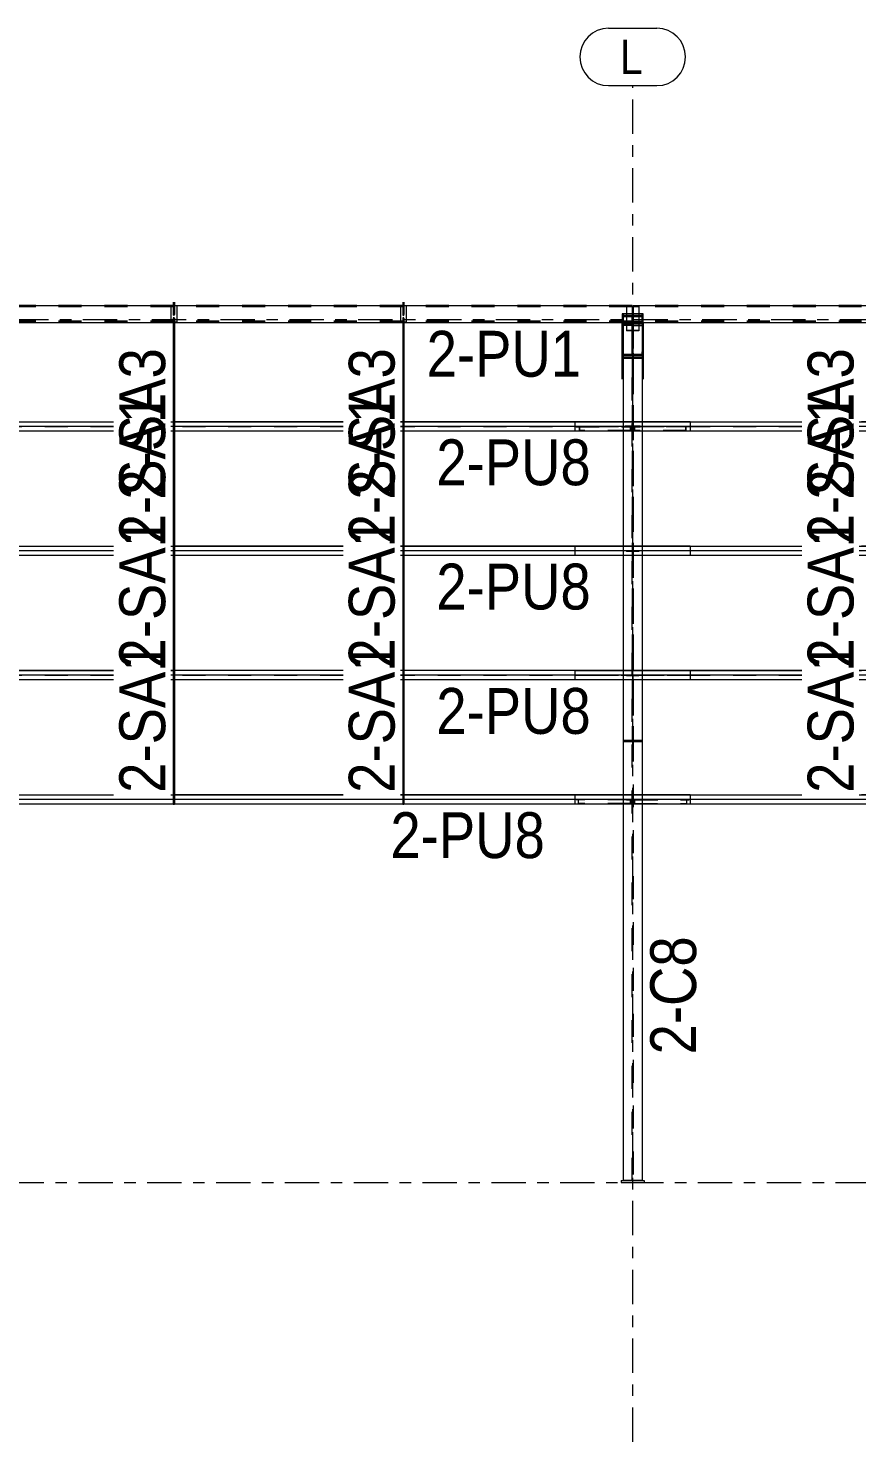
# Model space of a CAD drawing. Header units: millimetres. Extents: x -56 to 1115, y -311 to 509.
# Drawn here: x 384.6 to 456.8, y -5.9 to 117.3 of the extents above; entities that cross this region are included whole.
import ezdxf

# ---------------------------------------------------------------- set-up
doc = ezdxf.new("R2010")
doc.units = ezdxf.units.MM
for name, pattern in [('XKITLINE00', [0]), ('XKITLINE02', [4, 2, -2]), ('XKITLINE03', [6, 3, -1, 1, -1])]:
    doc.linetypes.add(name, pattern=pattern)
for name, color, linetype, lineweight in [('Part', 2, 'Continuous', 0), ('PartMark', 7, 'Continuous', 0), ('S-grid', 1, 'Continuous', 0)]:
    doc.layers.add(name, color=color, linetype=linetype, lineweight=lineweight)
doc.styles.add('ARIAL', font='ARIAL.TTF')

# ---------------------------------------------------------------- blocks, each defined once
blk = doc.blocks.new('*A212')
at = {"layer": 'S-grid', "color": 1, "linetype": 'XKITLINE03', "lineweight": 0}
blk.add_line((335.36, 91.88), (559.25, 91.88), dxfattribs=at)
blk = doc.blocks.new('*A213')
at = {"layer": 'S-grid', "color": 1, "linetype": 'XKITLINE03', "lineweight": 0}
blk.add_line((-1.03, 16.67), (1107.62, 16.67), dxfattribs=at)
blk = doc.blocks.new('*A299')
at = {"layer": 'Part', "color": 2, "linetype": 'XKITLINE00', "lineweight": 0}
for p, q in [((397.24, 93.39), (397.24, 93.12)), ((397.34, 93.4), (397.34, 93.12)), ((397.29, 92.35), (397.25, 92.33)), ((397.25, 92.33), (397.25, 92.33)), ((397.32, 92.34), (397.29, 92.35)), ((397.33, 92.33), (397.32, 92.34))]:
    blk.add_line(p, q, dxfattribs=at)
at = {"layer": 'Part', "color": 7, "linetype": 'XKITLINE02', "lineweight": 0}
for p, q in [((397.24, 93.12), (397.24, 92.29)), ((397.34, 93.12), (397.34, 92.31)), ((397.25, 92.33), (397.24, 92.29)), ((397.24, 92.29), (397.26, 92.26)), ((397.26, 92.26), (397.3, 92.25)), ((397.3, 92.25), (397.33, 92.27)), ((397.34, 92.31), (397.33, 92.33)), ((397.33, 92.27), (397.34, 92.31))]:
    blk.add_line(p, q, dxfattribs=at)
blk = doc.blocks.new('*A300')
at = {"layer": 'Part', "color": 2, "linetype": 'XKITLINE00', "lineweight": 0}
for p, q in [((417.24, 93.39), (417.24, 93.12)), ((417.34, 93.4), (417.34, 93.12)), ((417.29, 92.35), (417.25, 92.33)), ((417.25, 92.33), (417.25, 92.33)), ((417.32, 92.34), (417.29, 92.35)), ((417.33, 92.33), (417.32, 92.34))]:
    blk.add_line(p, q, dxfattribs=at)
at = {"layer": 'Part', "color": 7, "linetype": 'XKITLINE02', "lineweight": 0}
for p, q in [((417.24, 93.12), (417.24, 92.29)), ((417.34, 93.12), (417.34, 92.31)), ((417.25, 92.33), (417.24, 92.29)), ((417.24, 92.29), (417.26, 92.26)), ((417.26, 92.26), (417.3, 92.25)), ((417.3, 92.25), (417.33, 92.27)), ((417.34, 92.31), (417.33, 92.33)), ((417.33, 92.27), (417.34, 92.31))]:
    blk.add_line(p, q, dxfattribs=at)
blk = doc.blocks.new('*A303')
at = {"layer": 'Part', "color": 7, "linetype": 'XKITLINE02', "lineweight": 0}
for p, q in [((436.46, 92.31), (436.46, 91.61)), ((438.13, 91.7), (436.46, 91.7)), ((436.46, 91.61), (437.26, 91.61)), ((437.26, 92.21), (437.26, 88.84)), ((437.33, 88.84), (437.33, 92.21)), ((437.33, 91.61), (438.13, 91.61)), ((438.13, 91.61), (438.13, 92.31)), ((436.46, 88.75), (436.46, 89.07)), ((437.26, 88.84), (436.46, 88.84)), ((436.46, 88.75), (438.13, 88.75)), ((438.13, 88.84), (437.33, 88.84)), ((438.13, 88.75), (438.13, 89.07))]:
    blk.add_line(p, q, dxfattribs=at)
blk = doc.blocks.new('*A304')
at = {"layer": 'Part', "color": 2, "linetype": 'XKITLINE00', "lineweight": 0}
for p, q in [((436.46, 91.47), (436.46, 82.96)), ((436.75, 91.47), (436.46, 91.47)), ((438.12, 91.47), (437.83, 91.47)), ((438.12, 91.47), (438.12, 82.96)), ((436.46, 82.14), (436.46, 72.12)), ((438.12, 82.14), (438.12, 72.12)), ((436.46, 71.31), (436.46, 61.29)), ((438.12, 71.31), (438.12, 61.29)), ((436.46, 60.47), (436.46, 50.46)), ((438.12, 60.47), (438.12, 50.46)), ((436.46, 49.64), (436.46, 16.83)), ((438.12, 49.64), (438.12, 16.83))]:
    blk.add_line(p, q, dxfattribs=at)
at = {"layer": 'Part', "color": 7, "linetype": 'XKITLINE02', "lineweight": 0}
for p, q in [((437.25, 91.37), (436.46, 91.37)), ((437.83, 91.47), (436.75, 91.47)), ((437.25, 16.83), (437.25, 91.37)), ((437.33, 91.37), (437.33, 16.83)), ((437.33, 91.37), (438.12, 91.37)), ((436.46, 88.6), (437.25, 88.6)), ((436.46, 88.51), (438.12, 88.51)), ((437.33, 88.6), (438.12, 88.6)), ((436.46, 82.96), (436.46, 82.14)), ((438.12, 82.96), (438.12, 82.14)), ((436.46, 72.12), (436.46, 71.31)), ((438.12, 72.12), (438.12, 71.31)), ((436.46, 61.29), (436.46, 60.47)), ((438.12, 61.29), (438.12, 60.47)), ((436.46, 50.46), (436.46, 49.64)), ((438.12, 50.46), (438.12, 49.64)), ((438.12, 16.83), (436.46, 16.83))]:
    blk.add_line(p, q, dxfattribs=at)
blk = doc.blocks.new('*A305')
at = {"layer": 'Part', "color": 7, "linetype": 'XKITLINE02', "lineweight": 0}
for p, q in [((437.25, 88.43), (437.33, 88.43)), ((437.25, 88.43), (437.25, 55.18)), ((437.25, 88.39), (437.33, 88.39)), ((437.33, 88.43), (437.33, 55.18)), ((436.46, 79.31), (436.46, 55.16)), ((438.12, 79.31), (438.12, 55.16)), ((438.12, 55.18), (436.46, 55.18)), ((436.46, 55.16), (438.12, 55.16))]:
    blk.add_line(p, q, dxfattribs=at)
blk = doc.blocks.new('*A306')
at = {"layer": 'Part', "color": 2, "linetype": 'XKITLINE00', "lineweight": 0}
for p, q in [((436.29, 16.83), (436.29, 16.67)), ((436.29, 16.83), (438.29, 16.83)), ((436.29, 16.67), (438.29, 16.67)), ((438.29, 16.83), (438.29, 16.67))]:
    blk.add_line(p, q, dxfattribs=at)
blk = doc.blocks.new('*A307')
at = {"layer": 'Part', "color": 7, "linetype": 'XKITLINE02', "lineweight": 0}
for p, q in [((437.32, 50.04), (437.32, 50.08)), ((437.95, 50.04), (437.32, 50.04)), ((437.32, 50.08), (437.95, 50.08)), ((437.45, 50.04), (437.45, 50.08)), ((437.95, 50.08), (437.95, 50.04))]:
    blk.add_line(p, q, dxfattribs=at)
blk = doc.blocks.new('*A308')
at = {"layer": 'Part', "color": 7, "linetype": 'XKITLINE02', "lineweight": 0}
for p, q in [((436.63, 50.04), (436.63, 50.08)), ((436.63, 50.08), (437.26, 50.08)), ((437.26, 50.04), (436.63, 50.04)), ((437.13, 50.04), (437.13, 50.08)), ((437.26, 50.08), (437.26, 50.04))]:
    blk.add_line(p, q, dxfattribs=at)
blk = doc.blocks.new('*A313')
at = {"layer": 'Part', "color": 7, "linetype": 'XKITLINE02', "lineweight": 0}
for p, q in [((437.26, 88.96), (437.26, 87.13)), ((437.32, 88.76), (437.26, 88.76)), ((437.32, 88.96), (437.32, 87.13)), ((437.26, 88.67), (437.32, 88.67))]:
    blk.add_line(p, q, dxfattribs=at)
blk = doc.blocks.new('*A314')
at = {"layer": 'Part', "color": 7, "linetype": 'XKITLINE02', "lineweight": 0}
for p, q in [((432.37, 82.54), (437.11, 82.54)), ((432.37, 82.54), (432.37, 82.52)), ((432.65, 82.54), (432.65, 82.21)), ((437.11, 82.54), (437.11, 82.21)), ((432.37, 82.52), (437.1, 82.52)), ((432.64, 82.21), (432.64, 82.52)), ((437.11, 82.21), (432.64, 82.21)), ((437.1, 82.21), (437.1, 82.52))]:
    blk.add_line(p, q, dxfattribs=at)
blk = doc.blocks.new('*A315')
at = {"layer": 'Part', "color": 7, "linetype": 'XKITLINE02', "lineweight": 0}
for p, q in [((436.38, 92.37), (436.38, 86.91)), ((438.21, 92.37), (436.38, 92.37)), ((438.21, 92.24), (436.38, 92.24)), ((438.21, 86.91), (438.21, 92.37))]:
    blk.add_line(p, q, dxfattribs=at)
blk = doc.blocks.new('*A316')
at = {"layer": 'Part', "color": 7, "linetype": 'XKITLINE02', "lineweight": 0}
for p, q in [((436.38, 92.24), (436.38, 91.6)), ((438.21, 92.24), (436.38, 92.24)), ((438.21, 92.11), (436.38, 92.11)), ((438.21, 91.6), (438.21, 92.24))]:
    blk.add_line(p, q, dxfattribs=at)
at = {"layer": 'Part', "color": 2, "linetype": 'XKITLINE00', "lineweight": 0}
for p, q in [((436.38, 86.7), (436.38, 91.6)), ((438.21, 91.6), (438.21, 86.7))]:
    blk.add_line(p, q, dxfattribs=at)
blk = doc.blocks.new('*A317')
at = {"layer": 'Part', "color": 7, "linetype": 'XKITLINE02', "lineweight": 0}
for p, q in [((437.26, 82.58), (436.63, 82.58)), ((436.63, 82.54), (436.63, 82.58)), ((437.26, 82.54), (436.63, 82.54)), ((437.26, 82.54), (437.26, 82.58))]:
    blk.add_line(p, q, dxfattribs=at)
blk = doc.blocks.new('*A318')
at = {"layer": 'Part', "color": 7, "linetype": 'XKITLINE02', "lineweight": 0}
for p, q in [((437.32, 82.58), (437.32, 82.54)), ((437.32, 82.54), (437.95, 82.54)), ((437.95, 82.58), (437.32, 82.58)), ((437.95, 82.54), (437.95, 82.58))]:
    blk.add_line(p, q, dxfattribs=at)
blk = doc.blocks.new('*A319')
at = {"layer": 'Part', "color": 7, "linetype": 'XKITLINE02', "lineweight": 0}
for p, q in [((442.21, 82.54), (437.47, 82.54)), ((437.47, 82.21), (437.47, 82.54)), ((441.93, 82.21), (441.93, 82.54)), ((442.21, 82.54), (442.21, 82.52)), ((441.95, 82.21), (437.47, 82.21)), ((437.49, 82.21), (437.49, 82.52)), ((442.21, 82.52), (437.49, 82.52)), ((441.95, 82.21), (441.95, 82.52))]:
    blk.add_line(p, q, dxfattribs=at)
blk = doc.blocks.new('*A575')
at = {"layer": 'Part', "color": 2, "linetype": 'XKITLINE00', "lineweight": 0}
for p, q in [((372.29, 82.14), (372.29, 82.96)), ((372.29, 82.96), (392.04, 82.96)), ((392.04, 82.94), (372.29, 82.94)), ((392.04, 82.56), (372.29, 82.56)), ((392.04, 82.96), (392.04, 82.96)), ((392.04, 82.94), (392.04, 82.94)), ((392.04, 82.56), (392.04, 82.56)), ((397.04, 82.96), (397.24, 82.96)), ((397.24, 82.94), (397.04, 82.94)), ((412.04, 82.56), (397.04, 82.56)), ((412.04, 82.96), (397.34, 82.96)), ((412.04, 82.94), (397.34, 82.94)), ((412.04, 82.96), (412.04, 82.96)), ((412.04, 82.94), (412.04, 82.94)), ((412.04, 82.56), (412.04, 82.56)), ((417.24, 82.96), (417.04, 82.96)), ((417.24, 82.94), (417.04, 82.94)), ((442.29, 82.56), (417.04, 82.56)), ((442.29, 82.96), (417.34, 82.96)), ((442.29, 82.94), (417.34, 82.94)), ((442.29, 82.96), (442.29, 82.14)), ((392.04, 82.14), (372.29, 82.14)), ((392.04, 82.14), (392.04, 82.14)), ((412.04, 82.14), (397.04, 82.14)), ((412.04, 82.14), (412.04, 82.14)), ((442.29, 82.14), (417.04, 82.14))]:
    blk.add_line(p, q, dxfattribs=at)
at = {"layer": 'Part', "color": 7, "linetype": 'XKITLINE02', "lineweight": 0}
for p, q in [((392.04, 82.54), (372.29, 82.54)), ((392.04, 82.54), (392.04, 82.54)), ((412.04, 82.54), (397.04, 82.54)), ((397.34, 82.96), (397.24, 82.96)), ((397.34, 82.94), (397.24, 82.94)), ((412.04, 82.54), (412.04, 82.54)), ((442.29, 82.54), (417.04, 82.54)), ((417.34, 82.96), (417.24, 82.96)), ((417.34, 82.94), (417.24, 82.94)), ((392.04, 82.15), (372.29, 82.15)), ((392.04, 82.15), (392.04, 82.15)), ((412.04, 82.15), (397.04, 82.15)), ((412.04, 82.15), (412.04, 82.15)), ((442.29, 82.15), (417.04, 82.15))]:
    blk.add_line(p, q, dxfattribs=at)
blk = doc.blocks.new('*A576')
at = {"layer": 'Part', "color": 2, "linetype": 'XKITLINE00', "lineweight": 0}
for p, q in [((372.29, 71.31), (372.29, 72.12)), ((372.29, 72.12), (392.04, 72.12)), ((392.04, 72.11), (372.29, 72.11)), ((392.04, 71.72), (372.29, 71.72)), ((397.04, 72.12), (397.04, 72.12)), ((397.04, 72.12), (397.24, 72.12)), ((397.24, 72.11), (397.04, 72.11)), ((397.04, 72.11), (397.04, 72.11)), ((412.04, 71.72), (397.04, 71.72)), ((412.04, 72.12), (397.34, 72.12)), ((412.04, 72.11), (397.34, 72.11)), ((417.24, 72.12), (417.04, 72.12)), ((417.04, 72.12), (417.04, 72.12)), ((417.24, 72.11), (417.04, 72.11)), ((417.04, 72.11), (417.04, 72.11)), ((442.29, 71.72), (417.04, 71.72)), ((442.29, 72.12), (417.34, 72.12)), ((442.29, 72.11), (417.34, 72.11)), ((442.29, 72.12), (442.29, 71.31)), ((392.04, 71.31), (372.29, 71.31)), ((412.04, 71.31), (397.04, 71.31)), ((442.29, 71.31), (417.04, 71.31))]:
    blk.add_line(p, q, dxfattribs=at)
at = {"layer": 'Part', "color": 7, "linetype": 'XKITLINE02', "lineweight": 0}
for p, q in [((392.04, 71.71), (372.29, 71.71)), ((412.04, 71.71), (397.04, 71.71)), ((397.34, 72.12), (397.24, 72.12)), ((397.34, 72.11), (397.24, 72.11)), ((442.29, 71.71), (417.04, 71.71)), ((417.34, 72.12), (417.24, 72.12)), ((417.34, 72.11), (417.24, 72.11)), ((392.04, 71.32), (372.29, 71.32)), ((412.04, 71.32), (397.04, 71.32)), ((442.29, 71.32), (417.04, 71.32))]:
    blk.add_line(p, q, dxfattribs=at)
blk = doc.blocks.new('*A577')
at = {"layer": 'Part', "color": 2, "linetype": 'XKITLINE00', "lineweight": 0}
for p, q in [((372.29, 49.64), (372.29, 50.46)), ((372.29, 50.46), (392.04, 50.46)), ((392.04, 50.44), (372.29, 50.44)), ((442.29, 50.06), (372.29, 50.06)), ((442.29, 49.64), (372.29, 49.64)), ((397.04, 50.46), (397.24, 50.46)), ((397.24, 50.44), (397.04, 50.44)), ((412.04, 50.46), (397.34, 50.46)), ((412.04, 50.44), (397.34, 50.44)), ((417.24, 50.46), (417.04, 50.46)), ((417.24, 50.44), (417.04, 50.44)), ((442.29, 50.46), (417.34, 50.46)), ((442.29, 50.44), (417.34, 50.44)), ((442.29, 50.46), (442.29, 49.64))]:
    blk.add_line(p, q, dxfattribs=at)
at = {"layer": 'Part', "color": 7, "linetype": 'XKITLINE02', "lineweight": 0}
for p, q in [((442.29, 50.04), (372.29, 50.04)), ((442.29, 49.65), (372.29, 49.65)), ((397.34, 50.46), (397.24, 50.46)), ((397.34, 50.44), (397.24, 50.44)), ((417.34, 50.46), (417.24, 50.46)), ((417.34, 50.44), (417.24, 50.44))]:
    blk.add_line(p, q, dxfattribs=at)
blk = doc.blocks.new('*A578')
at = {"layer": 'Part', "color": 2, "linetype": 'XKITLINE00', "lineweight": 0}
for p, q in [((372.29, 60.47), (372.29, 61.29)), ((372.29, 61.29), (392.04, 61.29)), ((392.04, 61.28), (372.29, 61.28)), ((392.04, 60.89), (372.29, 60.89)), ((392.04, 60.47), (372.29, 60.47)), ((392.04, 61.29), (392.04, 61.29)), ((392.04, 61.28), (392.04, 61.28)), ((397.04, 61.29), (397.24, 61.29)), ((397.24, 61.28), (397.04, 61.28)), ((412.04, 60.89), (397.04, 60.89)), ((412.04, 60.47), (397.04, 60.47)), ((412.04, 61.29), (397.34, 61.29)), ((412.04, 61.28), (397.34, 61.28)), ((412.04, 61.29), (412.04, 61.29)), ((412.04, 61.28), (412.04, 61.28)), ((417.24, 61.29), (417.04, 61.29)), ((417.24, 61.28), (417.04, 61.28)), ((442.29, 60.89), (417.04, 60.89)), ((442.29, 60.47), (417.04, 60.47)), ((442.29, 61.29), (417.34, 61.29)), ((442.29, 61.28), (417.34, 61.28)), ((442.29, 61.29), (442.29, 60.47))]:
    blk.add_line(p, q, dxfattribs=at)
at = {"layer": 'Part', "color": 7, "linetype": 'XKITLINE02', "lineweight": 0}
for p, q in [((392.04, 60.87), (372.29, 60.87)), ((392.04, 60.49), (372.29, 60.49)), ((412.04, 60.87), (397.04, 60.87)), ((412.04, 60.49), (397.04, 60.49)), ((397.34, 61.29), (397.24, 61.29)), ((397.34, 61.28), (397.24, 61.28)), ((442.29, 60.87), (417.04, 60.87)), ((442.29, 60.49), (417.04, 60.49)), ((417.34, 61.29), (417.24, 61.29)), ((417.34, 61.28), (417.24, 61.28))]:
    blk.add_line(p, q, dxfattribs=at)
blk = doc.blocks.new('*A579')
at = {"layer": 'Part', "color": 2, "linetype": 'XKITLINE00', "lineweight": 0}
for p, q in [((377.33, 93.12), (377.33, 93.02)), ((377.33, 93.12), (437.25, 93.12)), ((437.25, 93.12), (437.25, 93.02)), ((436.75, 91.6), (377.83, 91.6))]:
    blk.add_line(p, q, dxfattribs=at)
at = {"layer": 'Part', "color": 7, "linetype": 'XKITLINE02', "lineweight": 0}
for p, q in [((437.25, 93.1), (377.33, 93.1)), ((377.33, 93.02), (377.33, 91.6)), ((437.25, 92.99), (377.33, 92.99)), ((437.25, 93.02), (437.25, 91.6)), ((437.25, 91.73), (377.33, 91.73)), ((437.25, 91.62), (377.33, 91.62)), ((377.83, 91.6), (377.33, 91.6)), ((437.25, 91.6), (436.75, 91.6))]:
    blk.add_line(p, q, dxfattribs=at)
blk = doc.blocks.new('*A587')
at = {"layer": 'Part', "color": 2, "linetype": 'XKITLINE00', "lineweight": 0}
for p, q in [((437.33, 93.12), (437.33, 93.02)), ((437.33, 93.12), (497.25, 93.12)), ((497.25, 93.12), (497.25, 93.02)), ((496.75, 91.6), (437.83, 91.6))]:
    blk.add_line(p, q, dxfattribs=at)
at = {"layer": 'Part', "color": 7, "linetype": 'XKITLINE02', "lineweight": 0}
for p, q in [((497.25, 93.1), (437.33, 93.1)), ((437.33, 93.02), (437.33, 91.6)), ((497.25, 92.99), (437.33, 92.99)), ((497.25, 93.02), (497.25, 91.6)), ((497.25, 91.73), (437.33, 91.73)), ((497.25, 91.62), (437.33, 91.62)), ((437.83, 91.6), (437.33, 91.6)), ((497.25, 91.6), (496.75, 91.6))]:
    blk.add_line(p, q, dxfattribs=at)
blk = doc.blocks.new('*A592')
at = {"layer": 'Part', "color": 2, "linetype": 'XKITLINE00', "lineweight": 0}
for p, q in [((437.83, 90.93), (436.75, 90.93)), ((436.75, 90.93), (436.75, 90.89)), ((437.83, 90.89), (436.75, 90.89)), ((437.83, 90.93), (437.83, 90.89))]:
    blk.add_line(p, q, dxfattribs=at)
blk = doc.blocks.new('*A593')
at = {"layer": 'Part', "color": 2, "linetype": 'XKITLINE00', "lineweight": 0}
for p, q in [((436.75, 93.02), (437.83, 93.02)), ((436.75, 93.02), (436.75, 90.93)), ((437.83, 93.02), (437.83, 90.93)), ((437.83, 90.93), (436.75, 90.93))]:
    blk.add_line(p, q, dxfattribs=at)
at = {"layer": 'Part', "color": 7, "linetype": 'XKITLINE02', "lineweight": 0}
for p, q in [((437.83, 93.02), (436.75, 93.02)), ((436.75, 90.93), (437.83, 90.93))]:
    blk.add_line(p, q, dxfattribs=at)
blk = doc.blocks.new('*A594')
at = {"layer": 'Part', "color": 7, "linetype": 'XKITLINE02', "lineweight": 0}
for p, q in [((437.33, 92.11), (437.25, 92.11)), ((437.25, 92.11), (437.25, 91.54)), ((437.25, 90.93), (437.25, 92.11)), ((437.33, 91.54), (437.25, 91.54)), ((437.25, 91.54), (437.25, 91.34)), ((437.33, 91.34), (437.25, 91.34)), ((437.25, 90.93), (437.25, 91.34)), ((437.33, 91.54), (437.33, 92.11)), ((437.33, 92.11), (437.33, 90.93)), ((437.33, 91.34), (437.33, 91.54)), ((437.33, 90.93), (437.33, 91.34)), ((437.33, 90.93), (437.25, 90.93)), ((437.33, 90.93), (437.25, 90.93)), ((437.25, 90.93), (437.25, 90.93)), ((437.33, 90.93), (437.33, 90.93))]:
    blk.add_line(p, q, dxfattribs=at)
blk = doc.blocks.new('*A595')
at = {"layer": 'Part', "color": 7, "linetype": 'XKITLINE02', "lineweight": 0}
for p, q in [((437.27, 82.5), (437.27, 82.14)), ((437.27, 82.5), (437.31, 82.5)), ((437.27, 82.5), (437.31, 82.5)), ((437.31, 82.5), (437.31, 82.14))]:
    blk.add_line(p, q, dxfattribs=at)
at = {"layer": 'Part', "color": 2, "linetype": 'XKITLINE00', "lineweight": 0}
for p, q in [((437.27, 82.14), (437.27, 81.67)), ((437.27, 81.67), (437.31, 81.67)), ((437.31, 81.67), (437.31, 82.14))]:
    blk.add_line(p, q, dxfattribs=at)
blk = doc.blocks.new('*A596')
at = {"layer": 'Part', "color": 7, "linetype": 'XKITLINE02', "lineweight": 0}
for p, q in [((437.83, 82.54), (436.75, 82.54)), ((436.75, 82.54), (436.75, 82.5)), ((437.83, 82.54), (437.83, 82.5)), ((437.83, 82.5), (436.75, 82.5))]:
    blk.add_line(p, q, dxfattribs=at)
blk = doc.blocks.new('*A597')
at = {"layer": 'Part', "color": 7, "linetype": 'XKITLINE02', "lineweight": 0}
for p, q in [((437.25, 92.37), (437.25, 91.72)), ((437.33, 92.37), (437.25, 92.37)), ((437.33, 91.83), (437.25, 91.83)), ((437.25, 91.78), (437.33, 91.78)), ((437.25, 91.72), (437.33, 91.72)), ((437.33, 91.72), (437.33, 92.37))]:
    blk.add_line(p, q, dxfattribs=at)
blk = doc.blocks.new('*A664')
at = {"layer": 'Part', "color": 2, "linetype": 'XKITLINE00', "lineweight": 0}
for p, q in [((397.24, 61.3), (397.24, 60.89)), ((397.26, 61.3), (397.24, 61.3)), ((397.24, 61.3), (397.25, 61.3)), ((397.24, 60.47), (397.24, 50.06)), ((397.25, 61.3), (397.29, 61.29)), ((397.3, 61.3), (397.26, 61.3)), ((397.29, 61.29), (397.32, 61.3)), ((397.33, 61.3), (397.3, 61.3)), ((397.32, 61.3), (397.34, 61.3)), ((397.34, 61.3), (397.33, 61.3)), ((397.34, 61.3), (397.34, 60.89)), ((397.34, 60.47), (397.34, 50.06)), ((397.24, 49.63), (397.24, 49.64)), ((397.25, 49.63), (397.24, 49.63)), ((397.29, 49.63), (397.25, 49.63)), ((397.32, 49.63), (397.29, 49.63)), ((397.34, 49.63), (397.32, 49.63)), ((397.34, 49.63), (397.34, 49.64))]:
    blk.add_line(p, q, dxfattribs=at)
at = {"layer": 'Part', "color": 7, "linetype": 'XKITLINE02', "lineweight": 0}
for p, q in [((397.24, 60.89), (397.24, 60.47)), ((397.34, 60.89), (397.34, 60.47)), ((397.24, 50.06), (397.24, 49.64)), ((397.24, 49.63), (397.26, 49.64)), ((397.26, 49.64), (397.3, 49.64)), ((397.3, 49.64), (397.33, 49.64)), ((397.33, 49.64), (397.34, 49.63)), ((397.34, 50.06), (397.34, 49.64))]:
    blk.add_line(p, q, dxfattribs=at)
blk = doc.blocks.new('*A665')
at = {"layer": 'Part', "color": 2, "linetype": 'XKITLINE00', "lineweight": 0}
for p, q in [((397.24, 72.13), (397.24, 71.72)), ((397.26, 72.13), (397.24, 72.13)), ((397.24, 72.13), (397.25, 72.13)), ((397.25, 72.13), (397.29, 72.13)), ((397.3, 72.13), (397.26, 72.13)), ((397.29, 72.13), (397.32, 72.13)), ((397.33, 72.13), (397.3, 72.13)), ((397.32, 72.13), (397.34, 72.13)), ((397.34, 72.13), (397.33, 72.13)), ((397.34, 72.13), (397.34, 71.72)), ((397.24, 71.31), (397.24, 61.3)), ((397.34, 71.31), (397.34, 61.3))]:
    blk.add_line(p, q, dxfattribs=at)
at = {"layer": 'Part', "color": 7, "linetype": 'XKITLINE02', "lineweight": 0}
for p, q in [((397.24, 71.72), (397.24, 71.31)), ((397.34, 71.72), (397.34, 71.31)), ((397.24, 61.3), (397.24, 60.47)), ((397.24, 60.47), (397.26, 60.47)), ((397.25, 60.46), (397.24, 60.47)), ((397.29, 60.46), (397.25, 60.46)), ((397.26, 60.47), (397.3, 60.47)), ((397.32, 60.46), (397.29, 60.46)), ((397.3, 60.47), (397.33, 60.47)), ((397.34, 60.47), (397.32, 60.46)), ((397.33, 60.47), (397.34, 60.47)), ((397.34, 61.3), (397.34, 60.47))]:
    blk.add_line(p, q, dxfattribs=at)
blk = doc.blocks.new('*A666')
at = {"layer": 'Part', "color": 2, "linetype": 'XKITLINE00', "lineweight": 0}
for p, q in [((397.24, 82.97), (397.24, 82.56)), ((397.26, 82.97), (397.24, 82.97)), ((397.24, 82.97), (397.25, 82.96)), ((397.25, 82.96), (397.29, 82.96)), ((397.3, 82.97), (397.26, 82.97)), ((397.29, 82.96), (397.32, 82.96)), ((397.33, 82.97), (397.3, 82.97)), ((397.32, 82.96), (397.34, 82.96)), ((397.34, 82.96), (397.33, 82.97)), ((397.34, 82.96), (397.34, 82.56)), ((397.24, 82.14), (397.24, 72.13)), ((397.34, 82.14), (397.34, 72.13))]:
    blk.add_line(p, q, dxfattribs=at)
at = {"layer": 'Part', "color": 7, "linetype": 'XKITLINE02', "lineweight": 0}
for p, q in [((397.24, 82.56), (397.24, 82.14)), ((397.34, 82.56), (397.34, 82.14)), ((397.24, 72.13), (397.24, 71.3)), ((397.34, 72.13), (397.34, 71.3)), ((397.24, 71.3), (397.26, 71.3)), ((397.25, 71.3), (397.24, 71.3)), ((397.29, 71.3), (397.25, 71.3)), ((397.26, 71.3), (397.3, 71.3)), ((397.32, 71.3), (397.29, 71.3)), ((397.3, 71.3), (397.33, 71.3)), ((397.34, 71.3), (397.32, 71.3)), ((397.33, 71.3), (397.34, 71.3))]:
    blk.add_line(p, q, dxfattribs=at)
blk = doc.blocks.new('*A680')
at = {"layer": 'Part', "color": 7, "linetype": 'XKITLINE02', "lineweight": 0}
for p, q in [((397.54, 93.08), (397.04, 93.08)), ((397.04, 93.08), (397.04, 91.64)), ((397.54, 93.08), (397.54, 91.64)), ((397.54, 91.64), (397.04, 91.64))]:
    blk.add_line(p, q, dxfattribs=at)
blk = doc.blocks.new('*A681')
at = {"layer": 'Part', "color": 7, "linetype": 'XKITLINE02', "lineweight": 0}
for p, q in [((397.24, 92.02), (397.24, 91.6)), ((397.26, 92.02), (397.24, 92.02)), ((397.24, 92.02), (397.25, 92.01)), ((397.25, 92.01), (397.29, 92.01)), ((397.3, 92.02), (397.26, 92.02)), ((397.29, 92.01), (397.32, 92.01)), ((397.33, 92.02), (397.3, 92.02)), ((397.32, 92.01), (397.34, 92.01)), ((397.34, 92.01), (397.33, 92.02)), ((397.34, 92.01), (397.34, 91.6)), ((397.24, 82.97), (397.24, 82.14)), ((397.34, 82.96), (397.34, 82.13)), ((397.24, 82.14), (397.26, 82.14)), ((397.25, 82.13), (397.24, 82.14)), ((397.29, 82.13), (397.25, 82.13)), ((397.26, 82.14), (397.3, 82.14)), ((397.32, 82.13), (397.29, 82.13)), ((397.3, 82.14), (397.33, 82.14)), ((397.34, 82.13), (397.32, 82.13)), ((397.33, 82.14), (397.34, 82.13))]:
    blk.add_line(p, q, dxfattribs=at)
at = {"layer": 'Part', "color": 2, "linetype": 'XKITLINE00', "lineweight": 0}
for p, q in [((397.24, 91.6), (397.24, 82.97)), ((397.34, 91.6), (397.34, 82.96))]:
    blk.add_line(p, q, dxfattribs=at)
blk = doc.blocks.new('*A698')
at = {"layer": 'S-grid', "color": 1, "linetype": 'XKITLINE03', "lineweight": 0}
blk.add_line((437.29, -5.93), (437.29, 112.27), dxfattribs=at)
at = {"layer": 'S-grid', "color": 3, "style": 'ARIAL', "width": 0.85}
blk.add_text('L', height=3, dxfattribs=at).set_placement((436.18, 113.27))
blk = doc.blocks.new('*A699')
at = {"layer": 'Part', "color": 2, "linetype": 'XKITLINE00', "lineweight": 0}
for p, q in [((417.24, 82.97), (417.24, 82.56)), ((417.26, 82.97), (417.24, 82.97)), ((417.24, 82.97), (417.25, 82.96)), ((417.25, 82.96), (417.29, 82.96)), ((417.3, 82.97), (417.26, 82.97)), ((417.29, 82.96), (417.32, 82.96)), ((417.33, 82.97), (417.3, 82.97)), ((417.32, 82.96), (417.34, 82.96)), ((417.34, 82.96), (417.33, 82.97)), ((417.34, 82.96), (417.34, 82.56)), ((417.24, 82.14), (417.24, 72.13)), ((417.34, 82.14), (417.34, 72.13))]:
    blk.add_line(p, q, dxfattribs=at)
at = {"layer": 'Part', "color": 7, "linetype": 'XKITLINE02', "lineweight": 0}
for p, q in [((417.24, 82.56), (417.24, 82.14)), ((417.34, 82.56), (417.34, 82.14)), ((417.24, 72.13), (417.24, 71.3)), ((417.34, 72.13), (417.34, 71.3)), ((417.24, 71.3), (417.26, 71.3)), ((417.25, 71.3), (417.24, 71.3)), ((417.29, 71.3), (417.25, 71.3)), ((417.26, 71.3), (417.3, 71.3)), ((417.32, 71.3), (417.29, 71.3)), ((417.3, 71.3), (417.33, 71.3)), ((417.34, 71.3), (417.32, 71.3)), ((417.33, 71.3), (417.34, 71.3))]:
    blk.add_line(p, q, dxfattribs=at)
blk = doc.blocks.new('*A700')
at = {"layer": 'Part', "color": 2, "linetype": 'XKITLINE00', "lineweight": 0}
for p, q in [((417.24, 72.13), (417.24, 71.72)), ((417.26, 72.13), (417.24, 72.13)), ((417.24, 72.13), (417.25, 72.13)), ((417.25, 72.13), (417.29, 72.13)), ((417.3, 72.13), (417.26, 72.13)), ((417.29, 72.13), (417.32, 72.13)), ((417.33, 72.13), (417.3, 72.13)), ((417.32, 72.13), (417.34, 72.13)), ((417.34, 72.13), (417.33, 72.13)), ((417.34, 72.13), (417.34, 71.72)), ((417.24, 71.31), (417.24, 61.3)), ((417.34, 71.31), (417.34, 61.3))]:
    blk.add_line(p, q, dxfattribs=at)
at = {"layer": 'Part', "color": 7, "linetype": 'XKITLINE02', "lineweight": 0}
for p, q in [((417.24, 71.72), (417.24, 71.31)), ((417.34, 71.72), (417.34, 71.31)), ((417.24, 61.3), (417.24, 60.47)), ((417.24, 60.47), (417.26, 60.47)), ((417.25, 60.46), (417.24, 60.47)), ((417.29, 60.46), (417.25, 60.46)), ((417.26, 60.47), (417.3, 60.47)), ((417.32, 60.46), (417.29, 60.46)), ((417.3, 60.47), (417.33, 60.47)), ((417.34, 60.47), (417.32, 60.46)), ((417.33, 60.47), (417.34, 60.47)), ((417.34, 61.3), (417.34, 60.47))]:
    blk.add_line(p, q, dxfattribs=at)
blk = doc.blocks.new('*A701')
at = {"layer": 'Part', "color": 2, "linetype": 'XKITLINE00', "lineweight": 0}
for p, q in [((417.24, 61.3), (417.24, 60.89)), ((417.26, 61.3), (417.24, 61.3)), ((417.24, 61.3), (417.25, 61.3)), ((417.24, 60.47), (417.24, 50.06)), ((417.25, 61.3), (417.29, 61.29)), ((417.3, 61.3), (417.26, 61.3)), ((417.29, 61.29), (417.32, 61.3)), ((417.33, 61.3), (417.3, 61.3)), ((417.32, 61.3), (417.34, 61.3)), ((417.34, 61.3), (417.33, 61.3)), ((417.34, 61.3), (417.34, 60.89)), ((417.34, 60.47), (417.34, 50.06)), ((417.24, 49.63), (417.24, 49.64)), ((417.25, 49.63), (417.24, 49.63)), ((417.29, 49.63), (417.25, 49.63)), ((417.32, 49.63), (417.29, 49.63)), ((417.34, 49.63), (417.32, 49.63)), ((417.34, 49.63), (417.34, 49.64))]:
    blk.add_line(p, q, dxfattribs=at)
at = {"layer": 'Part', "color": 7, "linetype": 'XKITLINE02', "lineweight": 0}
for p, q in [((417.24, 60.89), (417.24, 60.47)), ((417.34, 60.89), (417.34, 60.47)), ((417.24, 50.06), (417.24, 49.64)), ((417.24, 49.63), (417.26, 49.64)), ((417.26, 49.64), (417.3, 49.64)), ((417.3, 49.64), (417.33, 49.64)), ((417.33, 49.64), (417.34, 49.63)), ((417.34, 50.06), (417.34, 49.64))]:
    blk.add_line(p, q, dxfattribs=at)
blk = doc.blocks.new('*A702')
at = {"layer": 'Part', "color": 7, "linetype": 'XKITLINE02', "lineweight": 0}
for p, q in [((417.24, 92.02), (417.24, 91.6)), ((417.26, 92.02), (417.24, 92.02)), ((417.24, 92.02), (417.25, 92.01)), ((417.25, 92.01), (417.29, 92.01)), ((417.3, 92.02), (417.26, 92.02)), ((417.29, 92.01), (417.32, 92.01)), ((417.33, 92.02), (417.3, 92.02)), ((417.32, 92.01), (417.34, 92.01)), ((417.34, 92.01), (417.33, 92.02)), ((417.34, 92.01), (417.34, 91.6)), ((417.24, 82.97), (417.24, 82.14)), ((417.34, 82.96), (417.34, 82.13)), ((417.24, 82.14), (417.26, 82.14)), ((417.25, 82.13), (417.24, 82.14)), ((417.29, 82.13), (417.25, 82.13)), ((417.26, 82.14), (417.3, 82.14)), ((417.32, 82.13), (417.29, 82.13)), ((417.3, 82.14), (417.33, 82.14)), ((417.34, 82.13), (417.32, 82.13)), ((417.33, 82.14), (417.34, 82.13))]:
    blk.add_line(p, q, dxfattribs=at)
at = {"layer": 'Part', "color": 2, "linetype": 'XKITLINE00', "lineweight": 0}
for p, q in [((417.24, 91.6), (417.24, 82.97)), ((417.34, 91.6), (417.34, 82.96))]:
    blk.add_line(p, q, dxfattribs=at)
blk = doc.blocks.new('*A703')
at = {"layer": 'Part', "color": 7, "linetype": 'XKITLINE02', "lineweight": 0}
for p, q in [((417.54, 93.08), (417.04, 93.08)), ((417.04, 93.08), (417.04, 91.64)), ((417.54, 93.08), (417.54, 91.64)), ((417.54, 91.64), (417.04, 91.64))]:
    blk.add_line(p, q, dxfattribs=at)
blk = doc.blocks.new('*A704')
at = {"layer": 'Part', "color": 2, "linetype": 'XKITLINE00', "lineweight": 0}
for p, q in [((432.29, 82.14), (432.29, 82.96)), ((432.29, 82.96), (452.04, 82.96)), ((452.04, 82.94), (432.29, 82.94)), ((452.04, 82.56), (432.29, 82.56)), ((452.04, 82.96), (452.04, 82.96)), ((452.04, 82.94), (452.04, 82.94)), ((452.04, 82.56), (452.04, 82.56)), ((457.04, 82.96), (457.24, 82.96)), ((457.24, 82.94), (457.04, 82.94)), ((472.04, 82.56), (457.04, 82.56)), ((472.04, 82.96), (457.34, 82.96)), ((472.04, 82.94), (457.34, 82.94)), ((472.04, 82.96), (472.04, 82.96)), ((472.04, 82.94), (472.04, 82.94)), ((472.04, 82.56), (472.04, 82.56)), ((477.24, 82.96), (477.04, 82.96)), ((477.24, 82.94), (477.04, 82.94)), ((502.29, 82.56), (477.04, 82.56)), ((502.29, 82.96), (477.34, 82.96)), ((502.29, 82.94), (477.34, 82.94)), ((502.29, 82.96), (502.29, 82.14)), ((452.04, 82.14), (432.29, 82.14)), ((452.04, 82.14), (452.04, 82.14)), ((472.04, 82.14), (457.04, 82.14)), ((472.04, 82.14), (472.04, 82.14)), ((502.29, 82.14), (477.04, 82.14))]:
    blk.add_line(p, q, dxfattribs=at)
at = {"layer": 'Part', "color": 7, "linetype": 'XKITLINE02', "lineweight": 0}
for p, q in [((452.04, 82.54), (432.29, 82.54)), ((452.04, 82.54), (452.04, 82.54)), ((472.04, 82.54), (457.04, 82.54)), ((457.34, 82.96), (457.24, 82.96)), ((457.34, 82.94), (457.24, 82.94)), ((472.04, 82.54), (472.04, 82.54)), ((502.29, 82.54), (477.04, 82.54)), ((477.34, 82.96), (477.24, 82.96)), ((477.34, 82.94), (477.24, 82.94)), ((452.04, 82.15), (432.29, 82.15)), ((452.04, 82.15), (452.04, 82.15)), ((472.04, 82.15), (457.04, 82.15)), ((472.04, 82.15), (472.04, 82.15)), ((502.29, 82.15), (477.04, 82.15))]:
    blk.add_line(p, q, dxfattribs=at)
blk = doc.blocks.new('*A705')
at = {"layer": 'Part', "color": 2, "linetype": 'XKITLINE00', "lineweight": 0}
for p, q in [((432.29, 71.31), (432.29, 72.12)), ((432.29, 72.12), (452.04, 72.12)), ((452.04, 72.11), (432.29, 72.11)), ((452.04, 71.72), (432.29, 71.72)), ((457.04, 72.12), (457.04, 72.12)), ((457.04, 72.12), (457.24, 72.12)), ((457.24, 72.11), (457.04, 72.11)), ((457.04, 72.11), (457.04, 72.11)), ((472.04, 71.72), (457.04, 71.72)), ((472.04, 72.12), (457.34, 72.12)), ((472.04, 72.11), (457.34, 72.11)), ((477.24, 72.12), (477.04, 72.12)), ((477.04, 72.12), (477.04, 72.12)), ((477.24, 72.11), (477.04, 72.11)), ((477.04, 72.11), (477.04, 72.11)), ((502.29, 71.72), (477.04, 71.72)), ((502.29, 72.12), (477.34, 72.12)), ((502.29, 72.11), (477.34, 72.11)), ((502.29, 72.12), (502.29, 71.31)), ((452.04, 71.31), (432.29, 71.31)), ((472.04, 71.31), (457.04, 71.31)), ((502.29, 71.31), (477.04, 71.31))]:
    blk.add_line(p, q, dxfattribs=at)
at = {"layer": 'Part', "color": 7, "linetype": 'XKITLINE02', "lineweight": 0}
for p, q in [((452.04, 71.71), (432.29, 71.71)), ((472.04, 71.71), (457.04, 71.71)), ((457.34, 72.12), (457.24, 72.12)), ((457.34, 72.11), (457.24, 72.11)), ((502.29, 71.71), (477.04, 71.71)), ((477.34, 72.12), (477.24, 72.12)), ((477.34, 72.11), (477.24, 72.11)), ((452.04, 71.32), (432.29, 71.32)), ((472.04, 71.32), (457.04, 71.32)), ((502.29, 71.32), (477.04, 71.32))]:
    blk.add_line(p, q, dxfattribs=at)
blk = doc.blocks.new('*A706')
at = {"layer": 'Part', "color": 2, "linetype": 'XKITLINE00', "lineweight": 0}
for p, q in [((432.29, 49.64), (432.29, 50.46)), ((432.29, 50.46), (452.04, 50.46)), ((452.04, 50.44), (432.29, 50.44)), ((502.29, 50.06), (432.29, 50.06)), ((502.29, 49.64), (432.29, 49.64)), ((457.04, 50.46), (457.24, 50.46)), ((457.24, 50.44), (457.04, 50.44)), ((472.04, 50.46), (457.34, 50.46)), ((472.04, 50.44), (457.34, 50.44)), ((477.24, 50.46), (477.04, 50.46)), ((477.24, 50.44), (477.04, 50.44)), ((502.29, 50.46), (477.34, 50.46)), ((502.29, 50.44), (477.34, 50.44)), ((502.29, 50.46), (502.29, 49.64))]:
    blk.add_line(p, q, dxfattribs=at)
at = {"layer": 'Part', "color": 7, "linetype": 'XKITLINE02', "lineweight": 0}
for p, q in [((502.29, 50.04), (432.29, 50.04)), ((502.29, 49.65), (432.29, 49.65)), ((457.34, 50.46), (457.24, 50.46)), ((457.34, 50.44), (457.24, 50.44)), ((477.34, 50.46), (477.24, 50.46)), ((477.34, 50.44), (477.24, 50.44))]:
    blk.add_line(p, q, dxfattribs=at)
blk = doc.blocks.new('*A707')
at = {"layer": 'Part', "color": 2, "linetype": 'XKITLINE00', "lineweight": 0}
for p, q in [((432.29, 60.47), (432.29, 61.29)), ((432.29, 61.29), (452.04, 61.29)), ((452.04, 61.28), (432.29, 61.28)), ((452.04, 60.89), (432.29, 60.89)), ((452.04, 60.47), (432.29, 60.47)), ((452.04, 61.29), (452.04, 61.29)), ((452.04, 61.28), (452.04, 61.28)), ((457.04, 61.29), (457.24, 61.29)), ((457.24, 61.28), (457.04, 61.28)), ((472.04, 60.89), (457.04, 60.89)), ((472.04, 60.47), (457.04, 60.47)), ((472.04, 61.29), (457.34, 61.29)), ((472.04, 61.28), (457.34, 61.28)), ((472.04, 61.29), (472.04, 61.29)), ((472.04, 61.28), (472.04, 61.28)), ((477.24, 61.29), (477.04, 61.29)), ((477.24, 61.28), (477.04, 61.28)), ((502.29, 60.89), (477.04, 60.89)), ((502.29, 60.47), (477.04, 60.47)), ((502.29, 61.29), (477.34, 61.29)), ((502.29, 61.28), (477.34, 61.28)), ((502.29, 61.29), (502.29, 60.47))]:
    blk.add_line(p, q, dxfattribs=at)
at = {"layer": 'Part', "color": 7, "linetype": 'XKITLINE02', "lineweight": 0}
for p, q in [((452.04, 60.87), (432.29, 60.87)), ((452.04, 60.49), (432.29, 60.49)), ((472.04, 60.87), (457.04, 60.87)), ((472.04, 60.49), (457.04, 60.49)), ((457.34, 61.29), (457.24, 61.29)), ((457.34, 61.28), (457.24, 61.28)), ((502.29, 60.87), (477.04, 60.87)), ((502.29, 60.49), (477.04, 60.49)), ((477.34, 61.29), (477.24, 61.29)), ((477.34, 61.28), (477.24, 61.28))]:
    blk.add_line(p, q, dxfattribs=at)
blk = doc.blocks.new('*A708')
at = {"layer": 'Part', "color": 7, "linetype": 'XKITLINE02', "lineweight": 0}
for p, q in [((436.5, 55.18), (437.25, 55.18)), ((436.5, 55.09), (436.5, 55.18)), ((437.25, 55.09), (436.5, 55.09)), ((437.13, 55.18), (437.13, 55.09)), ((437.25, 55.18), (437.25, 55.09))]:
    blk.add_line(p, q, dxfattribs=at)
blk = doc.blocks.new('*A709')
at = {"layer": 'Part', "color": 7, "linetype": 'XKITLINE02', "lineweight": 0}
for p, q in [((437.33, 55.18), (438.08, 55.18)), ((437.33, 55.09), (437.33, 55.18)), ((438.08, 55.09), (437.33, 55.09)), ((437.45, 55.18), (437.45, 55.09)), ((438.08, 55.18), (438.08, 55.09))]:
    blk.add_line(p, q, dxfattribs=at)
blk = doc.blocks.new('*A710')
at = {"layer": 'Part', "color": 7, "linetype": 'XKITLINE02', "lineweight": 0}
for p, q in [((437.83, 60.87), (436.75, 60.87)), ((436.75, 60.87), (436.75, 60.83)), ((437.83, 60.83), (436.75, 60.83)), ((437.83, 60.87), (437.83, 60.83))]:
    blk.add_line(p, q, dxfattribs=at)
blk = doc.blocks.new('*A711')
at = {"layer": 'Part', "color": 7, "linetype": 'XKITLINE02', "lineweight": 0}
for p, q in [((442.22, 50.04), (437.46, 50.04)), ((437.46, 50.04), (437.46, 49.71)), ((437.46, 49.71), (442.02, 49.71)), ((437.47, 50.02), (442.22, 50.02)), ((437.47, 49.71), (437.47, 50.02)), ((437.68, 50.04), (437.68, 50.02)), ((442.01, 49.71), (442.01, 50.04)), ((442.02, 49.71), (442.02, 50.02)), ((442.22, 50.02), (442.22, 50.04))]:
    blk.add_line(p, q, dxfattribs=at)
blk = doc.blocks.new('*A712')
at = {"layer": 'Part', "color": 7, "linetype": 'XKITLINE02', "lineweight": 0}
for p, q in [((437.12, 50.04), (432.36, 50.04)), ((432.36, 50.04), (432.36, 50.02)), ((437.11, 50.02), (432.36, 50.02)), ((432.57, 49.71), (432.57, 50.02)), ((437.12, 49.71), (432.57, 49.71)), ((432.58, 49.71), (432.58, 50.04)), ((436.91, 50.02), (436.91, 50.04)), ((437.11, 49.71), (437.11, 50.02)), ((437.12, 50.04), (437.12, 49.71))]:
    blk.add_line(p, q, dxfattribs=at)
blk = doc.blocks.new('*A713')
at = {"layer": 'Part', "color": 7, "linetype": 'XKITLINE02', "lineweight": 0}
for p, q in [((437.83, 50.04), (436.75, 50.04)), ((436.75, 50.04), (436.75, 50)), ((437.83, 50), (436.75, 50)), ((437.83, 50.04), (437.83, 50))]:
    blk.add_line(p, q, dxfattribs=at)
blk = doc.blocks.new('*A714')
at = {"layer": 'Part', "color": 7, "linetype": 'XKITLINE02', "lineweight": 0}
for p, q in [((437.27, 50), (437.27, 49.64)), ((437.27, 50), (437.31, 50)), ((437.27, 50), (437.31, 50)), ((437.31, 50), (437.31, 49.64))]:
    blk.add_line(p, q, dxfattribs=at)
at = {"layer": 'Part', "color": 2, "linetype": 'XKITLINE00', "lineweight": 0}
for p, q in [((437.27, 49.64), (437.27, 49.17)), ((437.31, 49.17), (437.31, 49.64)), ((437.27, 49.17), (437.31, 49.17))]:
    blk.add_line(p, q, dxfattribs=at)
blk = doc.blocks.new('*A715')
at = {"layer": 'Part', "color": 7, "linetype": 'XKITLINE02', "lineweight": 0}
for p, q in [((437.27, 60.83), (437.27, 60.47)), ((437.27, 60.83), (437.31, 60.83)), ((437.27, 60.83), (437.31, 60.83)), ((437.31, 60.83), (437.31, 60.47))]:
    blk.add_line(p, q, dxfattribs=at)
at = {"layer": 'Part', "color": 2, "linetype": 'XKITLINE00', "lineweight": 0}
for p, q in [((437.27, 60.47), (437.27, 60)), ((437.31, 60), (437.31, 60.47)), ((437.27, 60), (437.31, 60))]:
    blk.add_line(p, q, dxfattribs=at)
blk = doc.blocks.new('*A716')
at = {"layer": 'Part', "color": 7, "linetype": 'XKITLINE02', "lineweight": 0}
for p, q in [((437.83, 71.71), (436.75, 71.71)), ((436.75, 71.71), (436.75, 71.67)), ((437.83, 71.67), (436.75, 71.67)), ((437.83, 71.71), (437.83, 71.67))]:
    blk.add_line(p, q, dxfattribs=at)
blk = doc.blocks.new('*A717')
at = {"layer": 'Part', "color": 7, "linetype": 'XKITLINE02', "lineweight": 0}
for p, q in [((437.27, 71.67), (437.27, 71.31)), ((437.27, 71.67), (437.31, 71.67)), ((437.27, 71.67), (437.31, 71.67)), ((437.31, 71.67), (437.31, 71.31))]:
    blk.add_line(p, q, dxfattribs=at)
at = {"layer": 'Part', "color": 2, "linetype": 'XKITLINE00', "lineweight": 0}
for p, q in [((437.27, 71.31), (437.27, 70.83)), ((437.27, 70.83), (437.31, 70.83)), ((437.31, 70.83), (437.31, 71.31))]:
    blk.add_line(p, q, dxfattribs=at)
blk = doc.blocks.new('*A733')
at = {"layer": 'S-grid', "color": 1, "linetype": 'XKITLINE00', "lineweight": 0}
for p, q in [((435.18, 117.27), (439.4, 117.27)), ((435.18, 112.27), (439.4, 112.27))]:
    blk.add_line(p, q, dxfattribs=at)
for centre, start, end in [((435.18, 114.77), 90, 270), ((439.4, 114.77), 270, 90)]:
    blk.add_arc(centre, 2.5, start, end, dxfattribs=at)
blk = doc.blocks.new('*A2179')
at = {"layer": 'PartMark', "color": 3, "style": 'ARIAL', "width": 0.85}
blk.add_text('2-SA1', height=4, rotation=90.0002, dxfattribs=at).set_placement((396.54, 50.63))
blk = doc.blocks.new('*A2204')
at = {"layer": 'PartMark', "color": 3, "style": 'ARIAL', "width": 0.85}
blk.add_text('2-SA1', height=4, rotation=90.0002, dxfattribs=at).set_placement((396.54, 61.47))
blk = doc.blocks.new('*A2205')
at = {"layer": 'PartMark', "color": 3, "style": 'ARIAL', "width": 0.85}
blk.add_text('2-SA1', height=4, rotation=90.0002, dxfattribs=at).set_placement((396.54, 72.3))
blk = doc.blocks.new('*A2208')
at = {"layer": 'PartMark', "color": 3, "style": 'ARIAL', "width": 0.85}
blk.add_text('2-SA3', height=4, rotation=90.0002, dxfattribs=at).set_placement((396.54, 76.19))
blk = doc.blocks.new('*A2209')
at = {"layer": 'PartMark', "color": 3, "style": 'ARIAL', "width": 0.85}
blk.add_text('2-SA1', height=4, rotation=90.0002, dxfattribs=at).set_placement((416.54, 50.63))
blk = doc.blocks.new('*A2210')
at = {"layer": 'PartMark', "color": 3, "style": 'ARIAL', "width": 0.85}
blk.add_text('2-SA1', height=4, rotation=90.0002, dxfattribs=at).set_placement((456.54, 50.63))
blk = doc.blocks.new('*A2218')
at = {"layer": 'PartMark', "color": 3, "style": 'ARIAL', "width": 0.85}
blk.add_text('2-SA3', height=4, rotation=90.0002, dxfattribs=at).set_placement((456.54, 76.19))
blk = doc.blocks.new('*A2222')
at = {"layer": 'PartMark', "color": 3, "style": 'ARIAL', "width": 0.85}
blk.add_text('2-C8', height=4, rotation=90.0002, dxfattribs=at).set_placement((442.82, 27.83))
blk = doc.blocks.new('*A2223')
at = {"layer": 'PartMark', "color": 3, "style": 'ARIAL', "width": 0.85}
blk.add_text('2-PU8', height=4, dxfattribs=at).set_placement((416.17, 44.94))
blk = doc.blocks.new('*A2224')
at = {"layer": 'PartMark', "color": 3, "style": 'ARIAL', "width": 0.85}
blk.add_text('2-PU8', height=4, dxfattribs=at).set_placement((420.17, 77.44))
blk = doc.blocks.new('*A2225')
at = {"layer": 'PartMark', "color": 3, "style": 'ARIAL', "width": 0.85}
blk.add_text('2-PU8', height=4, dxfattribs=at).set_placement((420.17, 66.61))
blk = doc.blocks.new('*A2226')
at = {"layer": 'PartMark', "color": 3, "style": 'ARIAL', "width": 0.85}
blk.add_text('2-PU8', height=4, dxfattribs=at).set_placement((420.17, 55.77))
blk = doc.blocks.new('*A2227')
at = {"layer": 'PartMark', "color": 3, "style": 'ARIAL', "width": 0.85}
blk.add_text('2-SA1', height=4, rotation=90.0002, dxfattribs=at).set_placement((416.54, 72.3))
blk = doc.blocks.new('*A2228')
at = {"layer": 'PartMark', "color": 3, "style": 'ARIAL', "width": 0.85}
blk.add_text('2-SA1', height=4, rotation=90.0002, dxfattribs=at).set_placement((416.54, 61.47))
blk = doc.blocks.new('*A2229')
at = {"layer": 'PartMark', "color": 3, "style": 'ARIAL', "width": 0.85}
blk.add_text('2-PU1', height=4, dxfattribs=at).set_placement((419.33, 86.9))
blk = doc.blocks.new('*A2230')
at = {"layer": 'PartMark', "color": 3, "style": 'ARIAL', "width": 0.85}
blk.add_text('2-SA3', height=4, rotation=90.0002, dxfattribs=at).set_placement((416.54, 76.19))
blk = doc.blocks.new('*A2231')
at = {"layer": 'PartMark', "color": 3, "style": 'ARIAL', "width": 0.85}
blk.add_text('2-SA1', height=4, rotation=90.0002, dxfattribs=at).set_placement((456.54, 61.47))
blk = doc.blocks.new('*A2232')
at = {"layer": 'PartMark', "color": 3, "style": 'ARIAL', "width": 0.85}
blk.add_text('2-SA1', height=4, rotation=90.0002, dxfattribs=at).set_placement((456.54, 72.3))

msp = doc.modelspace()

# ---------------------------------------------------------------- block references
at = {"lineweight": 0}
for name in ['*A733', '*A698', '*A212', '*A579', '*A680', '*A299', '*A703', '*A300', '*A593', '*A587', '*A681', '*A702', '*A315', '*A316', '*A303', '*A304', '*A597', '*A594', '*A2229', '*A592', '*A2208', '*A2230', '*A313', '*A2218', '*A305', '*A2205', '*A2227', '*A2232', '*A575', '*A666', '*A699', '*A704', '*A314', '*A317', '*A596', '*A318', '*A319', '*A2224', '*A595', '*A2204', '*A2228', '*A2231', '*A576', '*A665', '*A700', '*A705', '*A716', '*A717', '*A2225', '*A2179', '*A2209', '*A2210', '*A578', '*A664', '*A701', '*A707', '*A710', '*A715', '*A2226', '*A708', '*A709', '*A577', '*A706', '*A712', '*A308', '*A713', '*A714', '*A307', '*A711', '*A2223', '*A2222', '*A213', '*A306']:
    msp.add_blockref(name, (0, 0), dxfattribs=at)

doc.saveas('drawing.dxf')
